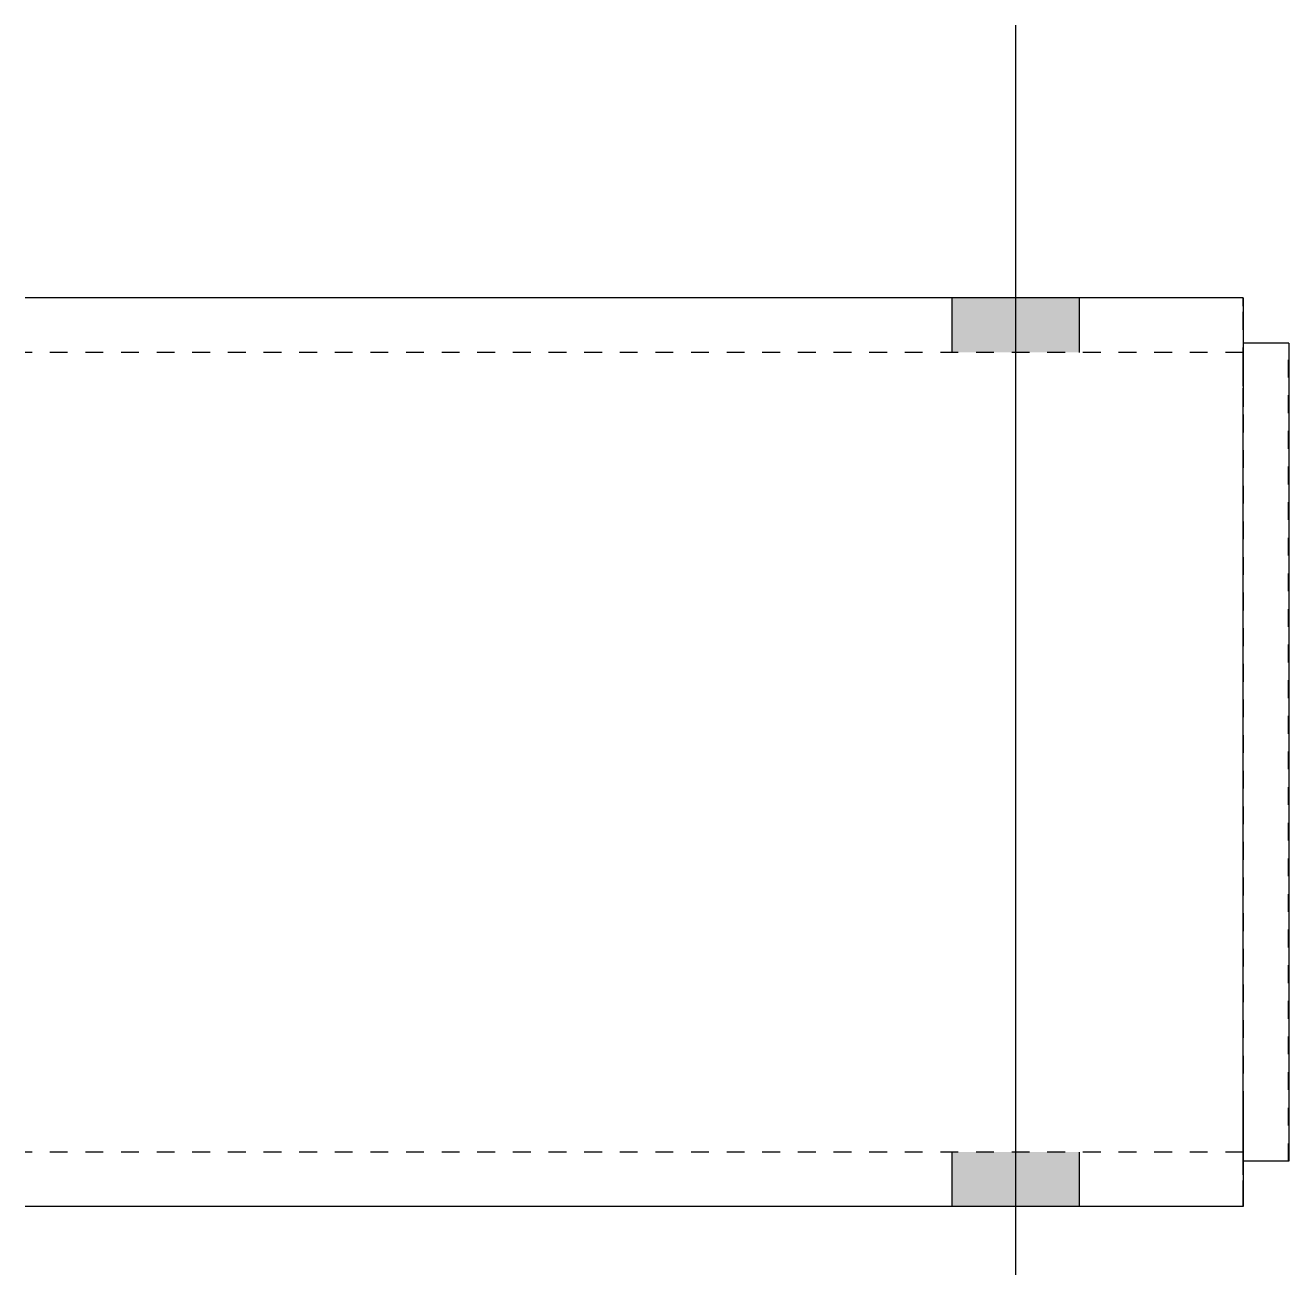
# Model space of a CAD drawing. Header units: millimetres. Extents: x 16 to 22555, y 2 to 813.
# Drawn here: x 14467.8 to 14606.8, y 42.3 to 179.8 of the extents above; entities that cross this region are included whole.
import ezdxf

# ---------------------------------------------------------------- set-up
doc = ezdxf.new("R2010")
doc.units = ezdxf.units.MM
doc.linetypes.add('DXK_LINE_DOT2', pattern=[3.9198, 1.9599, -1.9599])
doc.layers.add('STÅL', color=7, linetype='Continuous')

msp = doc.modelspace()

# ---------------------------------------------------------------- hatches: boundary and pattern name
at = {"layer": 'STÅL', "linetype": 'Continuous'}
for points in [[(14583.82, 149.8), (14569.82, 149.8), (14569.82, 143.8), (14583.82, 143.8)], [(14583.82, 149.8), (14569.82, 149.8), (14569.82, 143.8), (14583.82, 143.8)], [(14583.82, 55.8), (14569.82, 55.8), (14569.82, 49.8), (14583.82, 49.8)], [(14583.82, 55.8), (14569.82, 55.8), (14569.82, 49.8), (14583.82, 49.8)]]:
    msp.add_hatch(color=96, dxfattribs=at).paths.add_polyline_path(points)

# ---------------------------------------------------------------- linework, layer by layer
at = {"layer": 'STÅL', "color": 96, "linetype": 'Continuous'}
for p, q in [((14576.82, 42.3), (14576.82, 179.8)), ((14576.82, 42.3), (14576.82, 179.8)), ((14569.82, 143.8), (14569.82, 149.8)), ((14569.82, 143.8), (14569.82, 149.8)), ((14583.82, 143.8), (14583.82, 149.8)), ((14583.82, 143.8), (14583.82, 149.8)), ((14569.82, 49.8), (14569.82, 55.8)), ((14569.82, 49.8), (14569.82, 55.8)), ((14583.82, 49.8), (14583.82, 55.8)), ((14583.82, 49.8), (14583.82, 55.8))]:
    msp.add_line(p, q, dxfattribs=at)
at = {"layer": 'STÅL', "color": 2, "linetype": 'Continuous'}
for p, q in [((14601.84, 149.8), (14467.82, 149.8)), ((14601.84, 149.8), (14601.84, 148.89)), ((14601.84, 148.89), (14601.84, 146.29)), ((14601.84, 146.29), (14601.84, 142.39)), ((14606.84, 144.8), (14601.84, 144.8)), ((14606.84, 144.8), (14606.84, 54.8)), ((14601.84, 142.39), (14601.84, 137.8)), ((14601.84, 61.8), (14601.84, 137.8)), ((14601.84, 61.8), (14601.84, 57.21)), ((14601.84, 57.21), (14601.84, 53.31)), ((14606.84, 54.8), (14601.84, 54.8)), ((14601.84, 53.31), (14601.84, 50.71)), ((14601.84, 50.71), (14601.84, 49.8)), ((14601.84, 49.8), (14467.82, 49.8))]:
    msp.add_line(p, q, dxfattribs=at)
at = {"layer": 'STÅL', "color": 7, "linetype": 'DXK_LINE_DOT2'}
for p, q in [((14601.83, 148.89), (14601.83, 149.8)), ((14601.83, 146.29), (14601.83, 148.89)), ((14601.82, 142.39), (14601.83, 146.29)), ((14601.84, 144.8), (14601.83, 144.8)), ((14601.83, 144.8), (14601.83, 54.8)), ((14601.84, 54.8), (14601.84, 144.8)), ((14606.83, 54.8), (14606.83, 144.8)), ((14606.83, 144.8), (14606.84, 144.8)), ((14601.84, 143.8), (14467.82, 143.8)), ((14601.83, 143.34), (14601.83, 143.8)), ((14601.83, 142.39), (14601.83, 143.34)), ((14601.84, 143.34), (14601.84, 143.8)), ((14601.84, 142.04), (14601.84, 143.34)), ((14601.82, 137.8), (14601.82, 142.39)), ((14601.83, 142.04), (14601.83, 142.39)), ((14601.83, 140.1), (14601.83, 142.04)), ((14601.84, 140.1), (14601.84, 142.04)), ((14601.83, 59.5), (14601.83, 140.1)), ((14601.84, 59.5), (14601.84, 140.1)), ((14601.82, 61.8), (14601.82, 137.8)), ((14601.82, 57.21), (14601.82, 61.8)), ((14601.83, 59.5), (14601.83, 57.21)), ((14601.84, 57.56), (14601.84, 59.5)), ((14601.83, 53.31), (14601.82, 57.21)), ((14601.83, 57.21), (14601.83, 56.26)), ((14601.84, 56.26), (14601.84, 57.56)), ((14601.84, 55.8), (14467.82, 55.8)), ((14601.83, 56.26), (14601.83, 55.8)), ((14601.84, 55.8), (14601.84, 56.26)), ((14601.83, 54.8), (14601.84, 54.8)), ((14606.84, 54.8), (14606.83, 54.8)), ((14601.83, 50.71), (14601.83, 53.31)), ((14601.83, 49.8), (14601.83, 50.71))]:
    msp.add_line(p, q, dxfattribs=at)

doc.saveas('drawing.dxf')
